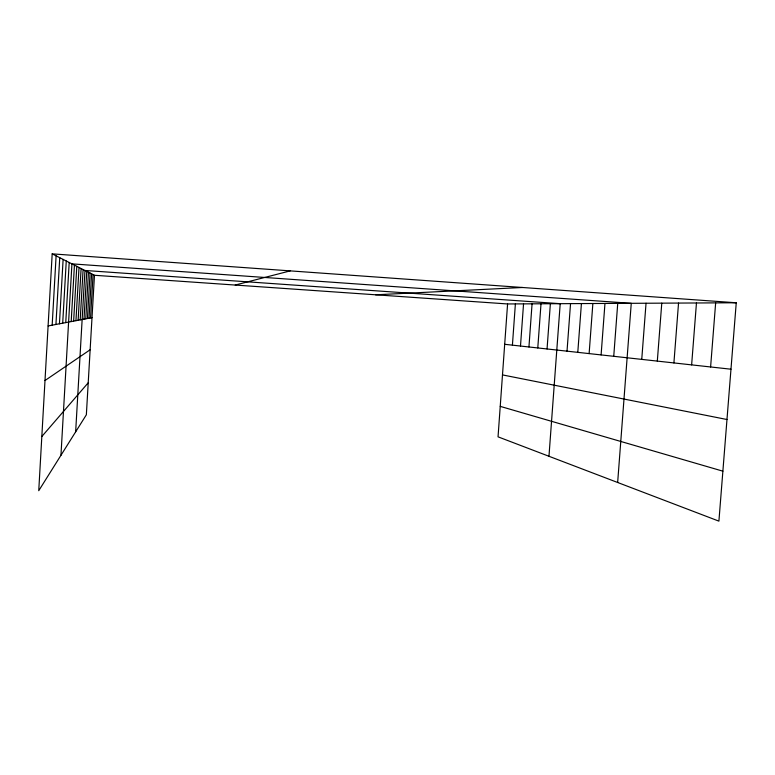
<?xml version="1.0" encoding="UTF-8"?>
<svg xmlns="http://www.w3.org/2000/svg" width="775" height="775" viewBox="0 0 775 775"><rect width="100%" height="100%" fill="white"/><g stroke="black" fill="none" stroke-linecap="round" stroke-linejoin="round"><path stroke-width="1.16" d="M52.187 253.861L38.75 490.701L86.354 414.78L94.472 275.28L52.187 253.861L736.25 302.773L718.909 521.139L498.044 436.838L507.586 303.955L736.25 302.773M52.167 325.18L56.11 255.847M55.936 324.463L59.743 257.688M59.443 323.805L63.114 259.392M62.697 323.185L66.263 260.991M65.749 322.613L69.198 262.473M60.954 455.293L71.939 263.868L631.257 303.316L617.656 482.496M71.193 321.577L74.439 265.137M73.644 321.112L76.793 266.329M75.95 320.676L79.021 267.452M78.13 320.269L81.113 268.518M80.193 319.881L83.099 269.516M75.65 431.859L84.979 270.475L560.209 303.684L548.971 456.281M84 319.155L86.761 271.376M85.763 318.825L88.457 272.238M87.439 318.506L90.074 273.052M89.028 318.205L91.605 273.827M90.549 317.924L93.068 274.573M512.411 345.156L515.385 303.916M520.49 346.047L523.542 303.877M528.938 346.977L532.067 303.829M537.782 347.946L541.008 303.79M547.053 348.973L550.376 303.742M567.019 351.172L570.536 303.635M577.792 352.354L581.415 303.577M589.126 353.603L592.865 303.519M601.1 354.921L604.965 303.451M613.742 356.306L617.733 303.383M641.748 359.387L646.04 303.238M657.316 361.102L661.773 303.161M673.911 362.933L678.542 303.073M691.629 364.88L696.463 302.977M710.607 366.963L715.654 302.88M41.821 436.528L88.214 382.792M44.998 380.515L90.142 349.767M235.213 285.055L290.218 270.882M48.098 325.946L92.002 317.643M375.594 294.8L522.466 287.486M94.472 275.28L507.586 303.955M504.69 344.303L730.97 369.21M502.491 374.906L726.979 419.517M500.233 406.371L722.881 471.171"/></g></svg>
